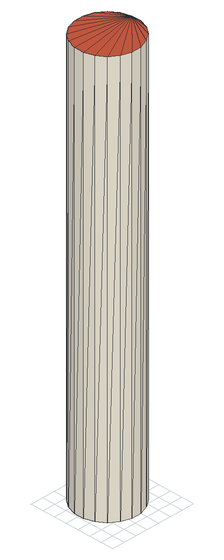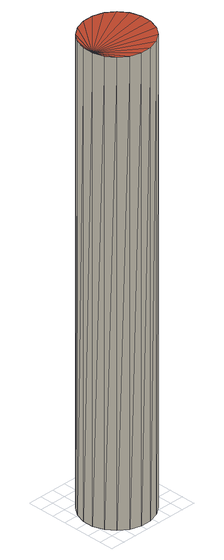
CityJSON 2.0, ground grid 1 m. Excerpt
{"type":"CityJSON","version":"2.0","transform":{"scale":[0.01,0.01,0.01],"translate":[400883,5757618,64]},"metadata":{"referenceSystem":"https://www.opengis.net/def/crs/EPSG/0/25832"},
"CityObjects":{
"building1":{"type":"Building","attributes":{"Geometrietyp2DReferenz":"1000","Gemeindeschluessel":"05515000","function":"51002_1251","roofType":"9999","measuredHeight":34.13},"geometry":[{"type":"Solid","lod":"2","boundaries":[[[[0,1,2]],[[1,3,2]],[[4,5,0]],[[5,1,0]],[[6,7,4]],[[7,5,4]],[[8,9,6]],[[9,7,6]],[[10,11,8]],[[11,9,8]],[[12,13,10]],[[13,11,10]],[[14,15,12]],[[15,13,12]],[[16,17,14]],[[17,15,14]],[[18,19,16]],[[19,17,16]],[[20,21,18]],[[21,19,18]],[[22,23,20]],[[23,21,20]],[[24,25,22]],[[25,23,22]],[[26,27,24]],[[27,25,24]],[[28,29,26]],[[29,27,26]],[[30,31,28]],[[31,29,28]],[[32,33,30]],[[34,35,36]],[[33,31,30]],[[36,37,32]],[[37,33,32]],[[35,37,36]],[[38,39,34]],[[39,35,34]],[[2,3,38]],[[3,39,38]],[[3,1,39]],[[1,5,39]],[[5,7,39]],[[7,9,39]],[[9,11,39]],[[11,13,39]],[[13,15,39]],[[15,17,39]],[[17,19,39]],[[19,21,39]],[[21,23,39]],[[23,25,39]],[[25,27,39]],[[33,37,39]],[[27,29,39]],[[29,31,39]],[[31,33,39]],[[37,35,39]],[[0,2,4]],[[2,38,4]],[[38,34,4]],[[34,36,4]],[[36,32,4]],[[32,30,4]],[[30,28,4]],[[28,26,4]],[[26,24,4]],[[24,22,4]],[[22,20,4]],[[20,18,4]],[[18,16,4]],[[16,14,4]],[[14,12,4]],[[12,10,4]],[[10,8,4]],[[8,6,4]]]],"semantics":{"surfaces":[{"type":"WallSurface"},{"type":"GroundSurface"},{"type":"RoofSurface"}],"values":[[0,0,0,0,0,0,0,0,0,0,0,0,0,0,0,0,0,0,0,0,0,0,0,0,0,0,0,0,0,0,0,0,0,0,0,0,0,0,0,0,1,1,1,1,1,1,1,1,1,1,1,1,1,1,1,1,1,1,2,2,2,2,2,2,2,2,2,2,2,2,2,2,2,2,2,2]]}}]}
},
"vertices":[
[485,416,3495],[485,416,81],[439,479,3495],[439,479,81],[509,341,3495],[509,341,81],[509,263,3495],[509,263,81],[485,189,3495],[485,189,81],[439,125,3495],[439,125,81],[375,79,3495],[375,79,81],[301,55,3495],[301,55,81],[223,55,3495],[223,55,81],[148,79,3495],[148,79,81],[85,125,3495],[85,125,81],[39,189,3495],[39,189,81],[15,263,3495],[15,263,81],[15,341,3495],[15,341,81],[39,416,3495],[39,416,81],[85,479,3495],[85,479,81],[148,525,3495],[148,525,81],[301,549,3495],[301,549,81],[223,549,3495],[223,549,81],[375,525,3495],[375,525,81]
]}
